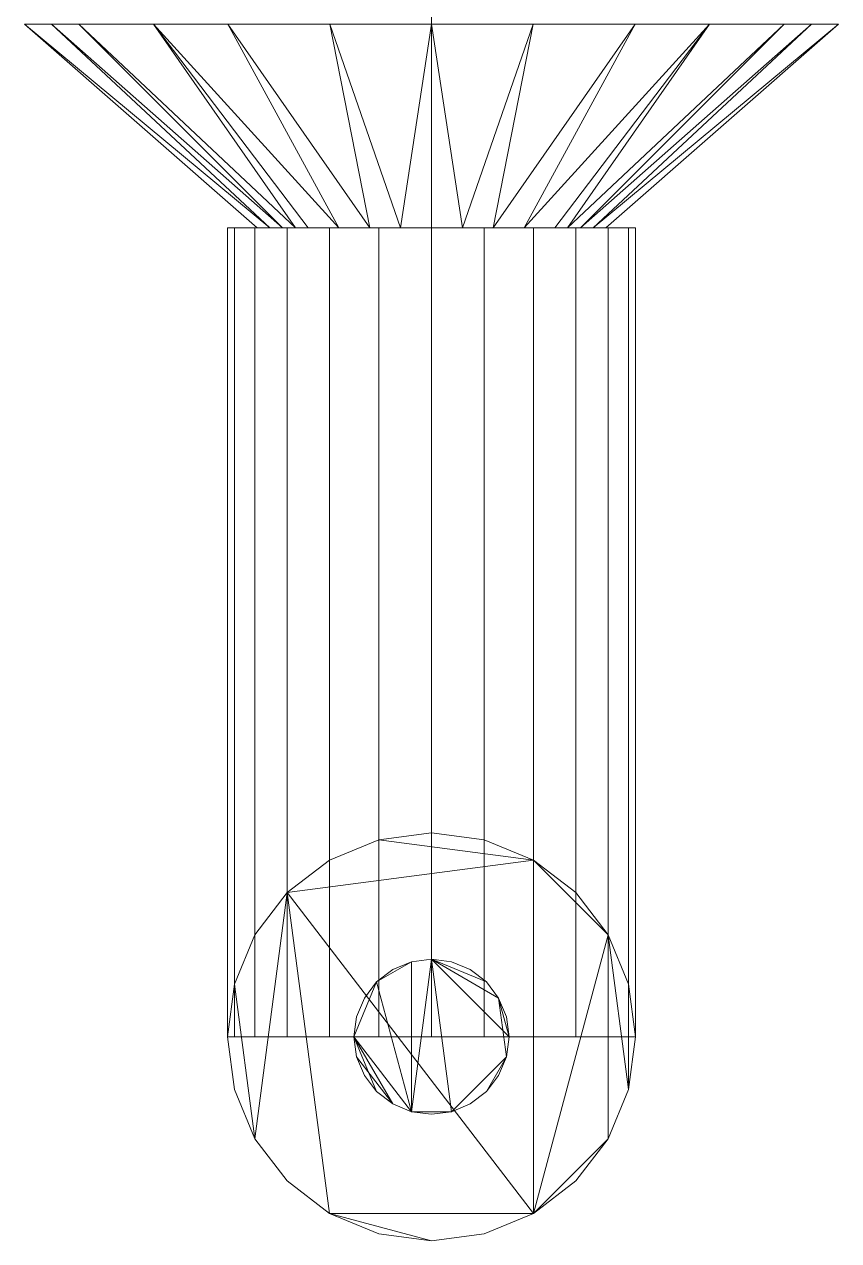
# Model space of a CAD drawing. Header units: inches. Extents: x -3325 to -59, y 5 to 733.
# Drawn here: x -789.312 to -786.687, y 319.085 to 323.008 of the extents above; entities that cross this region are included whole.
import ezdxf

# ---------------------------------------------------------------- set-up
doc = ezdxf.new("R2010")
doc.units = ezdxf.units.IN
doc.header["$MEASUREMENT"] = 0
doc.layers.add('F-SPRN', color=10, linetype='Continuous', lineweight=9)
doc.layers.add('P-PIPE', color=10, linetype='Continuous', lineweight=9)

# ---------------------------------------------------------------- blocks, each defined once
blk = doc.blocks.new('Sprinkler - Pendent_up - 1_2_ Pendent-388337-06 - Fifth Level')
at = {"layer": 'F-SPRN'}
mesh = blk.add_polyface(dxfattribs=at)
corners = [(0, 0.25), (-0.0647, 0.2415), (-0.125, 0.2165), (-0.1768, 0.1768), (-0.2165, 0.125), (-0.2415, 0.0647), (-0.25, 0), (-0.2415, -0.0647), (-0.2165, -0.125), (-0.1768, -0.1768), (-0.125, -0.2165), (-0.0647, -0.2415), (0, -0.25), (0.0647, -0.2415), (0.125, -0.2165), (0.1768, -0.1768), (0.2165, -0.125), (0.2415, -0.0647), (0.25, 0), (0.2415, 0.0647), (0.2165, 0.125), (0.1768, 0.1768), (0.125, 0.2165), (0.0647, 0.2415)]
mesh.append_faces([[corners[k] for k in face] for face in [(3, 1, 2), (17, 15, 16)]], dxfattribs={"vtx0": -1})
mesh.append_faces([[corners[k] for k in face] for face in [(0, 13, 17, 18)]], dxfattribs={"vtx0": -1, "vtx1": -1, "vtx3": -1})
mesh.append_faces([[corners[k] for k in face] for face in [(11, 0, 1, 3)]], dxfattribs={"vtx0": -1, "vtx2": -1, "vtx3": -1})
mesh.append_faces([[corners[k] for k in face] for face in [(0, 11, 12, 13)]], dxfattribs={"vtx0": -1, "vtx3": -1})
mesh.append_faces([[corners[k] for k in face] for face in [(9, 10, 6)]], dxfattribs={"vtx1": -1, "vtx2": -1})
mesh.append_faces([[corners[k] for k in face] for face in [(10, 11, 3, 6), (20, 21, 0, 18)]], dxfattribs={"vtx1": -1, "vtx2": -1, "vtx3": -1})
mesh.append_faces([[corners[k] for k in face] for face in [(7, 8, 9, 6), (4, 5, 6, 3), (22, 23, 0, 21), (18, 19, 20)]], dxfattribs={"vtx2": -1})
mesh.append_faces([[corners[k] for k in face] for face in [(13, 14, 15, 17)]], dxfattribs={"vtx2": -1, "vtx3": -1})
mesh = blk.add_polyface(dxfattribs=at)
corners = [(0, 0.25, -2.125), (0.0647, 0.2415, -2.125), (0.125, 0.2165, -2.125), (0.1768, 0.1768, -2.125), (0.2165, 0.125, -2.125), (0.2415, 0.0647, -2.125), (0.25, 0, -2.125), (0.2415, -0.0647, -2.125), (0.2165, -0.125, -2.125), (0.1768, -0.1768, -2.125), (0.125, -0.2165, -2.125), (0.0647, -0.2415, -2.125), (0, -0.25, -2.125), (-0.0647, -0.2415, -2.125), (-0.125, -0.2165, -2.125), (-0.1768, -0.1768, -2.125), (-0.2165, -0.125, -2.125), (-0.2415, -0.0647, -2.125), (-0.25, 0, -2.125), (-0.2415, 0.0647, -2.125), (-0.2165, 0.125, -2.125), (-0.1768, 0.1768, -2.125), (-0.125, 0.2165, -2.125), (-0.0647, 0.2415, -2.125)]
mesh.append_faces([[corners[k] for k in face] for face in [(9, 7, 8), (13, 11, 12)]], dxfattribs={"vtx0": -1})
mesh.append_faces([[corners[k] for k in face] for face in [(4, 0, 3)]], dxfattribs={"vtx0": -1, "vtx1": -1})
mesh.append_faces([[corners[k] for k in face] for face in [(0, 11, 13, 23), (13, 18, 21)]], dxfattribs={"vtx0": -1, "vtx1": -1, "vtx2": -1})
mesh.append_faces([[corners[k] for k in face] for face in [(7, 11, 0, 4)]], dxfattribs={"vtx0": -1, "vtx1": -1, "vtx2": -1, "vtx3": -1})
mesh.append_faces([[corners[k] for k in face] for face in [(6, 7, 4, 5)]], dxfattribs={"vtx1": -1})
mesh.append_faces([[corners[k] for k in face] for face in [(13, 14, 17, 18)]], dxfattribs={"vtx1": -1, "vtx3": -1})
mesh.append_faces([[corners[k] for k in face] for face in [(15, 16, 17, 14)]], dxfattribs={"vtx2": -1})
mesh.append_faces([[corners[k] for k in face] for face in [(9, 10, 11, 7), (21, 22, 23, 13)]], dxfattribs={"vtx2": -1, "vtx3": -1})
mesh.append_faces([[corners[k] for k in face] for face in [(0, 1, 2, 3), (18, 19, 20, 21)]], dxfattribs={"vtx3": -1})
mesh = blk.add_polyface(dxfattribs=at)
corners = [(0, -0.25), (-0.0647, -0.2415), (-0.125, -0.2165), (-0.1768, -0.1768), (-0.2165, -0.125), (-0.2415, -0.0647), (-0.25, 0), (-0.2415, 0.0647), (-0.2165, 0.125), (-0.1768, 0.1768), (-0.125, 0.2165), (-0.0647, 0.2415), (0, 0.25), (0, 0.25, -2.125), (-0.0647, 0.2415, -2.125), (-0.125, 0.2165, -2.125), (-0.1768, 0.1768, -2.125), (-0.2165, 0.125, -2.125), (-0.2415, 0.0647, -2.125), (-0.25, 0, -2.125), (-0.2415, -0.0647, -2.125), (-0.2165, -0.125, -2.125), (-0.1768, -0.1768, -2.125), (-0.125, -0.2165, -2.125), (-0.0647, -0.2415, -2.125), (0, -0.25, -2.125)]
mesh.append_faces([[corners[k] for k in face] for face in [(13, 14, 11, 12), (0, 1, 24, 25)]], dxfattribs={"vtx1": -1})
mesh.append_faces([[corners[k] for k in face] for face in [(14, 15, 10, 11), (16, 17, 8, 9), (15, 16, 9, 10), (17, 18, 7, 8), (6, 7, 18, 19), (19, 20, 5, 6), (20, 21, 4, 5), (22, 23, 2, 3), (21, 22, 3, 4), (23, 24, 1, 2)]], dxfattribs={"vtx1": -1, "vtx3": -1})
mesh = blk.add_polyface(dxfattribs=at)
corners = [(0, 0.25), (0.0647, 0.2415), (0.125, 0.2165), (0.1768, 0.1768), (0.2165, 0.125), (0.2415, 0.0647), (0.25, 0), (0.2415, -0.0647), (0.2165, -0.125), (0.1768, -0.1768), (0.125, -0.2165), (0.0647, -0.2415), (0, -0.25), (0, -0.25, -2.125), (0.0647, -0.2415, -2.125), (0.125, -0.2165, -2.125), (0.1768, -0.1768, -2.125), (0.2165, -0.125, -2.125), (0.2415, -0.0647, -2.125), (0.25, 0, -2.125), (0.2415, 0.0647, -2.125), (0.2165, 0.125, -2.125), (0.1768, 0.1768, -2.125), (0.125, 0.2165, -2.125), (0.0647, 0.2415, -2.125), (0, 0.25, -2.125)]
mesh.append_faces([[corners[k] for k in face] for face in [(13, 14, 11, 12), (0, 1, 24, 25)]], dxfattribs={"vtx1": -1})
mesh.append_faces([[corners[k] for k in face] for face in [(14, 15, 10, 11), (16, 17, 8, 9), (15, 16, 9, 10), (17, 18, 7, 8), (6, 7, 18, 19), (19, 20, 5, 6), (20, 21, 4, 5), (22, 23, 2, 3), (21, 22, 3, 4), (23, 24, 1, 2)]], dxfattribs={"vtx1": -1, "vtx3": -1})
blk = doc.blocks.new('Transition - Generic - Plumbing-CW-1127470-06 - Fifth Level')
at = {"layer": 'P-PIPE'}
mesh = blk.add_polyface(dxfattribs=at)
corners = [(0, -1.3125), (0, -1.1367, 0.6562), (0, -0.6562, 1.1367), (0, 0, 1.3125), (0, 0.6562, 1.1367), (0, 1.1367, 0.6562), (0, 1.3125), (0, 1.1367, -0.6562), (0, 0.6562, -1.1367), (0, 0, -1.3125), (0, -0.6562, -1.1367), (0, -1.1367, -0.6562)]
mesh.append_faces([[corners[k] for k in face] for face in [(0, 10, 11)]], dxfattribs={"vtx0": -1})
mesh.append_faces([[corners[k] for k in face] for face in [(0, 5, 9, 10)]], dxfattribs={"vtx0": -1, "vtx1": -1, "vtx3": -1})
mesh.append_faces([[corners[k] for k in face] for face in [(5, 7, 8, 9)]], dxfattribs={"vtx0": -1, "vtx3": -1})
mesh.append_faces([[corners[k] for k in face] for face in [(5, 6, 7)]], dxfattribs={"vtx2": -1})
mesh.append_faces([[corners[k] for k in face] for face in [(3, 4, 5, 0)]], dxfattribs={"vtx2": -1, "vtx3": -1})
mesh.append_faces([[corners[k] for k in face] for face in [(0, 1, 2, 3)]], dxfattribs={"vtx3": -1})
mesh = blk.add_polyface(dxfattribs=at)
corners = [(0, -1.3125), (0, -1.1367, -0.6562), (0, -0.6562, -1.1367), (0, 0, -1.3125), (0, 0.6562, -1.1367), (0, 1.1367, -0.6562), (0, 1.3125), (0.6562, 0.5625), (0.6562, 0.3977, -0.3977), (0.6562, 0, -0.5625), (0.6562, -0.3977, -0.3977), (0.6562, -0.5625), (0.6562, 0.4801, -0.1989), (0.6562, 0.1989, -0.4801), (0.6562, -0.1989, -0.4801), (0.6562, -0.4801, -0.1989), (0, 0.3281, -1.2246), (0.6562, 0.0994, -0.5213), (0.6562, 0.4389, -0.2983), (0, 1.2246, -0.3281), (0.6562, 0.5213, -0.0994), (0, -0.3281, -1.2246), (0.6562, -0.2983, -0.4389), (0, -1.2246, -0.3281), (0.6562, -0.5213, -0.0994), (0.6562, -0.4389, -0.2983), (0.6562, 0.2983, -0.4389), (0.6562, -0.0994, -0.5213), (0, -0.8965, -0.8965), (0, 0.8965, -0.8965)]
mesh.append_faces([[corners[k] for k in face] for face in [(0, 24, 11)]], dxfattribs={"vtx0": -1})
mesh.append_faces([[corners[k] for k in face] for face in [(27, 3, 9), (28, 25, 1), (3, 27, 21), (25, 28, 10), (4, 13, 16), (29, 26, 4), (26, 29, 8), (5, 18, 29), (6, 20, 19), (1, 15, 23), (2, 22, 28)]], dxfattribs={"vtx0": -1, "vtx1": -1})
mesh.append_faces([[corners[k] for k in face] for face in [(5, 12, 18), (2, 14, 22), (3, 17, 9), (12, 5, 19), (19, 20, 12), (23, 15, 24), (24, 0, 23), (16, 13, 17), (14, 2, 21)]], dxfattribs={"vtx0": -1, "vtx2": -1})
mesh.append_faces([[corners[k] for k in face] for face in [(7, 20, 6)]], dxfattribs={"vtx1": -1})
mesh.append_faces([[corners[k] for k in face] for face in [(18, 8, 29), (3, 16, 17), (22, 10, 28), (25, 15, 1), (26, 13, 4), (27, 14, 21)]], dxfattribs={"vtx1": -1, "vtx2": -1})
mesh = blk.add_polyface(dxfattribs=at)
corners = [(0, 1.3125), (0, 1.1367, 0.6562), (0, 0.6562, 1.1367), (0, 0, 1.3125), (0, -0.6562, 1.1367), (0, -1.1367, 0.6562), (0, -1.3125), (0.6562, -0.5625), (0.6562, -0.3977, 0.3977), (0.6562, 0, 0.5625), (0.6562, 0.3977, 0.3977), (0.6562, 0.5625), (0.6562, -0.4801, 0.1989), (0.6562, -0.1989, 0.4801), (0.6562, 0.1989, 0.4801), (0.6562, 0.4801, 0.1989), (0, -0.3281, 1.2246), (0.6562, -0.0994, 0.5213), (0.6562, -0.4389, 0.2983), (0, -1.2246, 0.3281), (0.6562, -0.5213, 0.0994), (0, 0.3281, 1.2246), (0.6562, 0.2983, 0.4389), (0, 1.2246, 0.3281), (0.6562, 0.5213, 0.0994), (0.6562, 0.4389, 0.2983), (0.6562, -0.2983, 0.4389), (0.6562, 0.0994, 0.5213), (0, 0.8965, 0.8965), (0, -0.8965, 0.8965)]
mesh.append_faces([[corners[k] for k in face] for face in [(0, 24, 11)]], dxfattribs={"vtx0": -1})
mesh.append_faces([[corners[k] for k in face] for face in [(27, 3, 9), (28, 25, 1), (3, 27, 21), (25, 28, 10), (4, 13, 16), (29, 26, 4), (26, 29, 8), (5, 18, 29), (6, 20, 19), (1, 15, 23), (2, 22, 28)]], dxfattribs={"vtx0": -1, "vtx1": -1})
mesh.append_faces([[corners[k] for k in face] for face in [(5, 12, 18), (2, 14, 22), (3, 17, 9), (12, 5, 19), (19, 20, 12), (23, 15, 24), (24, 0, 23), (16, 13, 17), (14, 2, 21)]], dxfattribs={"vtx0": -1, "vtx2": -1})
mesh.append_faces([[corners[k] for k in face] for face in [(7, 20, 6)]], dxfattribs={"vtx1": -1})
mesh.append_faces([[corners[k] for k in face] for face in [(18, 8, 29), (3, 16, 17), (22, 10, 28), (25, 15, 1), (26, 13, 4), (27, 14, 21)]], dxfattribs={"vtx1": -1, "vtx2": -1})
mesh = blk.add_polyface(dxfattribs=at)
corners = [(0.6562, -0.5625), (0.6562, -0.3977, -0.3977), (0.6562, 0, -0.5625), (0.6562, 0.3977, -0.3977), (0.6562, 0.5625), (0.6562, 0.3977, 0.3977), (0.6562, 0, 0.5625), (0.6562, -0.3977, 0.3977)]
mesh.append_faces([[corners[k] for k in face] for face in [(2, 4, 7, 1)]], dxfattribs={"vtx0": -1, "vtx1": -1, "vtx2": -1})
mesh.append_faces([[corners[k] for k in face] for face in [(3, 4, 2)]], dxfattribs={"vtx1": -1})
mesh.append_faces([[corners[k] for k in face] for face in [(5, 6, 7, 4), (7, 0, 1)]], dxfattribs={"vtx2": -1})

msp = doc.modelspace()

# ---------------------------------------------------------------- linework, layer by layer
at = {"layer": 'P-PIPE', "color": 1}
for p, q in [((-788, 323.0079, 1076), (-788, 326, 1076)), ((-788, 323.0079, 1076), (-788, 322.3516, 1076)), ((-788, 322.3516, 1076), (-788, 319.7428, 1076)), ((-788, 322.3516, 1076), (-788, 319.7428, 1076)), ((-788, 319.7428, 1076), (-788, 319.7428, 1071)), ((-788, 319.7428, 1076), (-788, 319.7428, 1071))]:
    msp.add_line(p, q, dxfattribs=at)

# ---------------------------------------------------------------- block references
at = {"layer": 'P-PIPE', "color": 1, "rotation": 270}
msp.add_blockref('Transition - Generic - Plumbing-CW-1127470-06 - Fifth Level', (-788, 323.0079, 1076), dxfattribs=at)
at = {"layer": 'P-PIPE', "color": 1}
msp.add_blockref('Sprinkler - Pendent_up - 1_2_ Pendent-388337-06 - Fifth Level', (-788, 319.7428, 1071), dxfattribs=at)

# ---------------------------------------------------------------- meshes
mesh = msp.add_polyface(dxfattribs=at)
corners = [(-788.6575, 322.3516, 1076), (-788.6351, 322.3516, 1076.1702), (-788.5694, 322.3516, 1076.3287), (-788.465, 322.3516, 1076.465), (-788.3287, 322.3516, 1076.5694), (-788.1702, 322.3516, 1076.6351), (-788, 322.3516, 1076.6575), (-787.8299, 322.3516, 1076.6351), (-787.6713, 322.3516, 1076.5694), (-787.5351, 322.3516, 1076.465), (-787.4306, 322.3516, 1076.3287), (-787.3649, 322.3516, 1076.1702), (-787.3425, 322.3516, 1076), (-787.3649, 322.3516, 1075.8299), (-787.4306, 322.3516, 1075.6713), (-787.5351, 322.3516, 1075.5351), (-787.6713, 322.3516, 1075.4306), (-787.8299, 322.3516, 1075.3649), (-788, 322.3516, 1075.3425), (-788.1702, 322.3516, 1075.3649), (-788.3287, 322.3516, 1075.4306), (-788.465, 322.3516, 1075.5351), (-788.5694, 322.3516, 1075.6713), (-788.6351, 322.3516, 1075.8299)]
mesh.append_faces([[corners[k] for k in face] for face in [(7, 4, 5, 6), (13, 10, 11, 12)]], dxfattribs={"vtx0": -1, "color": 1})
mesh.append_faces([[corners[k] for k in face] for face in [(10, 16, 22)]], dxfattribs={"vtx0": -1, "vtx1": -1, "vtx2": -1, "color": 1})
mesh.append_faces([[corners[k] for k in face] for face in [(22, 1, 2, 10), (16, 19, 20, 22), (10, 13, 14, 16)]], dxfattribs={"vtx0": -1, "vtx2": -1, "vtx3": -1, "color": 1})
mesh.append_faces([[corners[k] for k in face] for face in [(21, 22, 20), (15, 16, 14)]], dxfattribs={"vtx1": -1, "color": 1})
mesh.append_faces([[corners[k] for k in face] for face in [(7, 8, 4)]], dxfattribs={"vtx1": -1, "vtx2": -1, "color": 1})
mesh.append_faces([[corners[k] for k in face] for face in [(23, 0, 1, 22), (17, 18, 19, 16)]], dxfattribs={"vtx2": -1, "color": 1})
mesh.append_faces([[corners[k] for k in face] for face in [(2, 3, 4, 10), (8, 9, 10, 4)]], dxfattribs={"vtx2": -1, "vtx3": -1, "color": 1})
mesh = msp.add_polyface(dxfattribs=at)
corners = [(-788, 322.3516, 1076.6575), (-788.1702, 322.3516, 1076.6351), (-788.3287, 322.3516, 1076.5694), (-788.465, 322.3516, 1076.465), (-788.5694, 322.3516, 1076.3287), (-788.6351, 322.3516, 1076.1702), (-788.6575, 322.3516, 1076), (-788.6575, 319.7428, 1076), (-788.6351, 319.7428, 1076.1702), (-788.5694, 319.7428, 1076.3287), (-788.465, 319.7428, 1076.465), (-788.3287, 319.7428, 1076.5694), (-788.1702, 319.7428, 1076.6351), (-788, 319.7428, 1076.6575)]
mesh.append_faces([[corners[k] for k in face] for face in [(5, 8, 9, 4)]], dxfattribs={"vtx0": -1, "vtx2": -1, "color": 1})
mesh.append_faces([[corners[k] for k in face] for face in [(3, 4, 9, 10), (11, 12, 1, 2), (2, 3, 10, 11)]], dxfattribs={"vtx1": -1, "vtx3": -1, "color": 1})
mesh.append_faces([[corners[k] for k in face] for face in [(6, 7, 8, 5)]], dxfattribs={"vtx2": -1, "color": 1})
mesh.append_faces([[corners[k] for k in face] for face in [(12, 13, 0, 1)]], dxfattribs={"vtx3": -1, "color": 1})
mesh = msp.add_polyface(dxfattribs=at)
corners = [(-788.6575, 322.3516, 1076), (-788.6351, 322.3516, 1075.8299), (-788.5694, 322.3516, 1075.6713), (-788.465, 322.3516, 1075.5351), (-788.3287, 322.3516, 1075.4306), (-788.1702, 322.3516, 1075.3649), (-788, 322.3516, 1075.3425), (-788, 319.7428, 1075.3425), (-788.1702, 319.7428, 1075.3649), (-788.3287, 319.7428, 1075.4306), (-788.465, 319.7428, 1075.5351), (-788.5694, 319.7428, 1075.6713), (-788.6351, 319.7428, 1075.8299), (-788.6575, 319.7428, 1076)]
mesh.append_faces([[corners[k] for k in face] for face in [(7, 8, 5, 6)]], dxfattribs={"vtx1": -1, "color": 1})
mesh.append_faces([[corners[k] for k in face] for face in [(8, 9, 4, 5), (3, 4, 9, 10), (11, 12, 1, 2), (2, 3, 10, 11)]], dxfattribs={"vtx1": -1, "vtx3": -1, "color": 1})
mesh.append_faces([[corners[k] for k in face] for face in [(12, 13, 0, 1)]], dxfattribs={"vtx3": -1, "color": 1})
mesh = msp.add_polyface(dxfattribs=at)
corners = [(-787.3425, 322.3516, 1076), (-787.3649, 322.3516, 1076.1702), (-787.4306, 322.3516, 1076.3287), (-787.5351, 322.3516, 1076.465), (-787.6713, 322.3516, 1076.5694), (-787.8299, 322.3516, 1076.6351), (-788, 322.3516, 1076.6575), (-788, 319.7428, 1076.6575), (-787.8299, 319.7428, 1076.6351), (-787.6713, 319.7428, 1076.5694), (-787.5351, 319.7428, 1076.465), (-787.4306, 319.7428, 1076.3287), (-787.3649, 319.7428, 1076.1702), (-787.3425, 319.7428, 1076)]
mesh.append_faces([[corners[k] for k in face] for face in [(7, 8, 5, 6)]], dxfattribs={"vtx1": -1, "color": 1})
mesh.append_faces([[corners[k] for k in face] for face in [(8, 9, 4, 5), (3, 4, 9, 10), (11, 12, 1, 2), (2, 3, 10, 11)]], dxfattribs={"vtx1": -1, "vtx3": -1, "color": 1})
mesh.append_faces([[corners[k] for k in face] for face in [(12, 13, 0, 1)]], dxfattribs={"vtx3": -1, "color": 1})
mesh = msp.add_polyface(dxfattribs=at)
corners = [(-788, 322.3516, 1075.3425), (-787.8299, 322.3516, 1075.3649), (-787.6713, 322.3516, 1075.4306), (-787.5351, 322.3516, 1075.5351), (-787.4306, 322.3516, 1075.6713), (-787.3649, 322.3516, 1075.8299), (-787.3425, 322.3516, 1076), (-787.3425, 319.7428, 1076), (-787.3649, 319.7428, 1075.8299), (-787.4306, 319.7428, 1075.6713), (-787.5351, 319.7428, 1075.5351), (-787.6713, 319.7428, 1075.4306), (-787.8299, 319.7428, 1075.3649), (-788, 319.7428, 1075.3425)]
mesh.append_faces([[corners[k] for k in face] for face in [(7, 8, 5, 6)]], dxfattribs={"vtx1": -1, "color": 1})
mesh.append_faces([[corners[k] for k in face] for face in [(8, 9, 4, 5), (3, 4, 9, 10), (11, 12, 1, 2), (2, 3, 10, 11)]], dxfattribs={"vtx1": -1, "vtx3": -1, "color": 1})
mesh.append_faces([[corners[k] for k in face] for face in [(12, 13, 0, 1)]], dxfattribs={"vtx3": -1, "color": 1})
mesh = msp.add_polyface(dxfattribs=at)
corners = [(-787.3425, 319.7428, 1076), (-787.3649, 319.913, 1076), (-787.4306, 320.0715, 1076), (-787.5351, 320.2077, 1076), (-787.6713, 320.3122, 1076), (-787.8299, 320.3779, 1076), (-788, 320.4003, 1076), (-788.1702, 320.3779, 1076), (-788.3287, 320.3122, 1076), (-788.465, 320.2077, 1076), (-788.5694, 320.0715, 1076), (-788.6351, 319.913, 1076), (-788.6575, 319.7428, 1076), (-788.6351, 319.5726, 1076), (-788.5694, 319.4141, 1076), (-788.465, 319.2779, 1076), (-788.3287, 319.1734, 1076), (-788.1702, 319.1077, 1076), (-788, 319.0853, 1076), (-787.8299, 319.1077, 1076), (-787.6713, 319.1734, 1076), (-787.5351, 319.2779, 1076), (-787.4306, 319.4141, 1076), (-787.3649, 319.5726, 1076)]
mesh.append_faces([[corners[k] for k in face] for face in [(20, 4, 9, 16)]], dxfattribs={"vtx0": -1, "vtx1": -1, "vtx2": -1, "vtx3": -1, "color": 1})
mesh.append_faces([[corners[k] for k in face] for face in [(14, 9, 10, 11)]], dxfattribs={"vtx0": -1, "vtx3": -1, "color": 1})
mesh.append_faces([[corners[k] for k in face] for face in [(21, 22, 20), (13, 14, 11, 12), (17, 18, 16)]], dxfattribs={"vtx1": -1, "color": 1})
mesh.append_faces([[corners[k] for k in face] for face in [(22, 23, 2, 20)]], dxfattribs={"vtx1": -1, "vtx2": -1, "vtx3": -1, "color": 1})
mesh.append_faces([[corners[k] for k in face] for face in [(18, 19, 20, 16), (2, 3, 4, 20), (14, 15, 16, 9), (7, 8, 9, 4)]], dxfattribs={"vtx2": -1, "vtx3": -1, "color": 1})
mesh.append_faces([[corners[k] for k in face] for face in [(23, 0, 1, 2), (4, 5, 6, 7)]], dxfattribs={"vtx3": -1, "color": 1})
mesh = msp.add_polyface(dxfattribs=at)
corners = [(-787.3425, 319.7428, 1071), (-787.3649, 319.5726, 1071), (-787.4306, 319.4141, 1071), (-787.5351, 319.2779, 1071), (-787.6713, 319.1734, 1071), (-787.8299, 319.1077, 1071), (-788, 319.0853, 1071), (-788.1702, 319.1077, 1071), (-788.3287, 319.1734, 1071), (-788.465, 319.2779, 1071), (-788.5694, 319.4141, 1071), (-788.6351, 319.5726, 1071), (-788.6575, 319.7428, 1071), (-788.6351, 319.913, 1071), (-788.5694, 320.0715, 1071), (-788.465, 320.2077, 1071), (-788.3287, 320.3122, 1071), (-788.1702, 320.3779, 1071), (-788, 320.4003, 1071), (-787.8299, 320.3779, 1071), (-787.6713, 320.3122, 1071), (-787.5351, 320.2077, 1071), (-787.4306, 320.0715, 1071), (-787.3649, 319.913, 1071)]
mesh.append_faces([[corners[k] for k in face] for face in [(1, 23, 0), (22, 20, 21), (13, 10, 11, 12), (8, 6, 7)]], dxfattribs={"vtx0": -1, "color": 1})
mesh.append_faces([[corners[k] for k in face] for face in [(4, 8, 15)]], dxfattribs={"vtx0": -1, "vtx1": -1, "vtx2": -1, "color": 1})
mesh.append_faces([[corners[k] for k in face] for face in [(4, 15, 20, 22)]], dxfattribs={"vtx0": -1, "vtx1": -1, "vtx2": -1, "vtx3": -1, "color": 1})
mesh.append_faces([[corners[k] for k in face] for face in [(14, 15, 10, 13)]], dxfattribs={"vtx1": -1, "vtx2": -1, "color": 1})
mesh.append_faces([[corners[k] for k in face] for face in [(1, 2, 22, 23)]], dxfattribs={"vtx1": -1, "vtx3": -1, "color": 1})
mesh.append_faces([[corners[k] for k in face] for face in [(18, 19, 20, 17)]], dxfattribs={"vtx2": -1, "color": 1})
mesh.append_faces([[corners[k] for k in face] for face in [(2, 3, 4, 22), (4, 5, 6, 8), (8, 9, 10, 15), (15, 16, 17, 20)]], dxfattribs={"vtx2": -1, "vtx3": -1, "color": 1})
mesh = msp.add_polyface(dxfattribs=at)
corners = [(-788.6575, 319.7428, 1076), (-788.6351, 319.913, 1076), (-788.5694, 320.0715, 1076), (-788.465, 320.2077, 1076), (-788.3287, 320.3122, 1076), (-788.1702, 320.3779, 1076), (-788, 320.4003, 1076), (-788, 320.4003, 1071), (-788.1702, 320.3779, 1071), (-788.3287, 320.3122, 1071), (-788.465, 320.2077, 1071), (-788.5694, 320.0715, 1071), (-788.6351, 319.913, 1071), (-788.6575, 319.7428, 1071)]
mesh.append_faces([[corners[k] for k in face] for face in [(7, 8, 5, 6)]], dxfattribs={"vtx1": -1, "color": 1})
mesh.append_faces([[corners[k] for k in face] for face in [(8, 9, 4, 5), (3, 4, 9, 10), (11, 12, 1, 2), (2, 3, 10, 11)]], dxfattribs={"vtx1": -1, "vtx3": -1, "color": 1})
mesh.append_faces([[corners[k] for k in face] for face in [(12, 13, 0, 1)]], dxfattribs={"vtx3": -1, "color": 1})
mesh = msp.add_polyface(dxfattribs=at)
corners = [(-788, 320.4003, 1076), (-787.8299, 320.3779, 1076), (-787.6713, 320.3122, 1076), (-787.5351, 320.2077, 1076), (-787.4306, 320.0715, 1076), (-787.3649, 319.913, 1076), (-787.3425, 319.7428, 1076), (-787.3425, 319.7428, 1071), (-787.3649, 319.913, 1071), (-787.4306, 320.0715, 1071), (-787.5351, 320.2077, 1071), (-787.6713, 320.3122, 1071), (-787.8299, 320.3779, 1071), (-788, 320.4003, 1071)]
mesh.append_faces([[corners[k] for k in face] for face in [(7, 8, 5, 6)]], dxfattribs={"vtx1": -1, "color": 1})
mesh.append_faces([[corners[k] for k in face] for face in [(8, 9, 4, 5), (3, 4, 9, 10), (11, 12, 1, 2), (2, 3, 10, 11)]], dxfattribs={"vtx1": -1, "vtx3": -1, "color": 1})
mesh.append_faces([[corners[k] for k in face] for face in [(12, 13, 0, 1)]], dxfattribs={"vtx3": -1, "color": 1})
mesh = msp.add_polyface(dxfattribs=at)
corners = [(-788.6575, 319.7428, 1076), (-788.6351, 319.7428, 1075.8299), (-788.5694, 319.7428, 1075.6713), (-788.465, 319.7428, 1075.5351), (-788.3287, 319.7428, 1075.4306), (-788.1702, 319.7428, 1075.3649), (-788, 319.7428, 1075.3425), (-787.8299, 319.7428, 1075.3649), (-787.6713, 319.7428, 1075.4306), (-787.5351, 319.7428, 1075.5351), (-787.4306, 319.7428, 1075.6713), (-787.3649, 319.7428, 1075.8299), (-787.3425, 319.7428, 1076), (-787.3649, 319.7428, 1076.1702), (-787.4306, 319.7428, 1076.3287), (-787.5351, 319.7428, 1076.465), (-787.6713, 319.7428, 1076.5694), (-787.8299, 319.7428, 1076.6351), (-788, 319.7428, 1076.6575), (-788.1702, 319.7428, 1076.6351), (-788.3287, 319.7428, 1076.5694), (-788.465, 319.7428, 1076.465), (-788.5694, 319.7428, 1076.3287), (-788.6351, 319.7428, 1076.1702)]
mesh.append_faces([[corners[k] for k in face] for face in [(16, 14, 15)]], dxfattribs={"vtx0": -1, "color": 1})
mesh.append_faces([[corners[k] for k in face] for face in [(2, 8, 14)]], dxfattribs={"vtx0": -1, "vtx1": -1, "vtx2": -1, "color": 1})
mesh.append_faces([[corners[k] for k in face] for face in [(8, 4, 5)]], dxfattribs={"vtx0": -1, "vtx2": -1, "color": 1})
mesh.append_faces([[corners[k] for k in face] for face in [(19, 20, 17, 18), (13, 14, 11, 12)]], dxfattribs={"vtx1": -1, "color": 1})
mesh.append_faces([[corners[k] for k in face] for face in [(10, 11, 14)]], dxfattribs={"vtx1": -1, "vtx2": -1, "color": 1})
mesh.append_faces([[corners[k] for k in face] for face in [(22, 23, 2, 14), (16, 17, 20, 14)]], dxfattribs={"vtx1": -1, "vtx2": -1, "vtx3": -1, "color": 1})
mesh.append_faces([[corners[k] for k in face] for face in [(20, 21, 22, 14), (2, 3, 4, 8), (8, 9, 10, 14)]], dxfattribs={"vtx2": -1, "vtx3": -1, "color": 1})
mesh.append_faces([[corners[k] for k in face] for face in [(23, 0, 1, 2), (5, 6, 7, 8)]], dxfattribs={"vtx3": -1, "color": 1})
mesh = msp.add_polyface(dxfattribs=at)
corners = [(-788, 319.0853, 1076), (-788.1702, 319.1077, 1076), (-788.3287, 319.1734, 1076), (-788.465, 319.2779, 1076), (-788.5694, 319.4141, 1076), (-788.6351, 319.5726, 1076), (-788.6575, 319.7428, 1076), (-788.6575, 319.7428, 1071), (-788.6351, 319.5726, 1071), (-788.5694, 319.4141, 1071), (-788.465, 319.2779, 1071), (-788.3287, 319.1734, 1071), (-788.1702, 319.1077, 1071), (-788, 319.0853, 1071)]
mesh.append_faces([[corners[k] for k in face] for face in [(7, 8, 5, 6)]], dxfattribs={"vtx1": -1, "color": 1})
mesh.append_faces([[corners[k] for k in face] for face in [(8, 9, 4, 5), (3, 4, 9, 10), (11, 12, 1, 2), (2, 3, 10, 11)]], dxfattribs={"vtx1": -1, "vtx3": -1, "color": 1})
mesh.append_faces([[corners[k] for k in face] for face in [(12, 13, 0, 1)]], dxfattribs={"vtx3": -1, "color": 1})
mesh = msp.add_polyface(dxfattribs=at)
corners = [(-787.3425, 319.7428, 1076), (-787.3649, 319.5726, 1076), (-787.4306, 319.4141, 1076), (-787.5351, 319.2779, 1076), (-787.6713, 319.1734, 1076), (-787.8299, 319.1077, 1076), (-788, 319.0853, 1076), (-788, 319.0853, 1071), (-787.8299, 319.1077, 1071), (-787.6713, 319.1734, 1071), (-787.5351, 319.2779, 1071), (-787.4306, 319.4141, 1071), (-787.3649, 319.5726, 1071), (-787.3425, 319.7428, 1071)]
mesh.append_faces([[corners[k] for k in face] for face in [(7, 8, 5, 6)]], dxfattribs={"vtx1": -1, "color": 1})
mesh.append_faces([[corners[k] for k in face] for face in [(8, 9, 4, 5), (3, 4, 9, 10), (11, 12, 1, 2), (2, 3, 10, 11)]], dxfattribs={"vtx1": -1, "vtx3": -1, "color": 1})
mesh.append_faces([[corners[k] for k in face] for face in [(12, 13, 0, 1)]], dxfattribs={"vtx3": -1, "color": 1})

doc.saveas('drawing.dxf')
